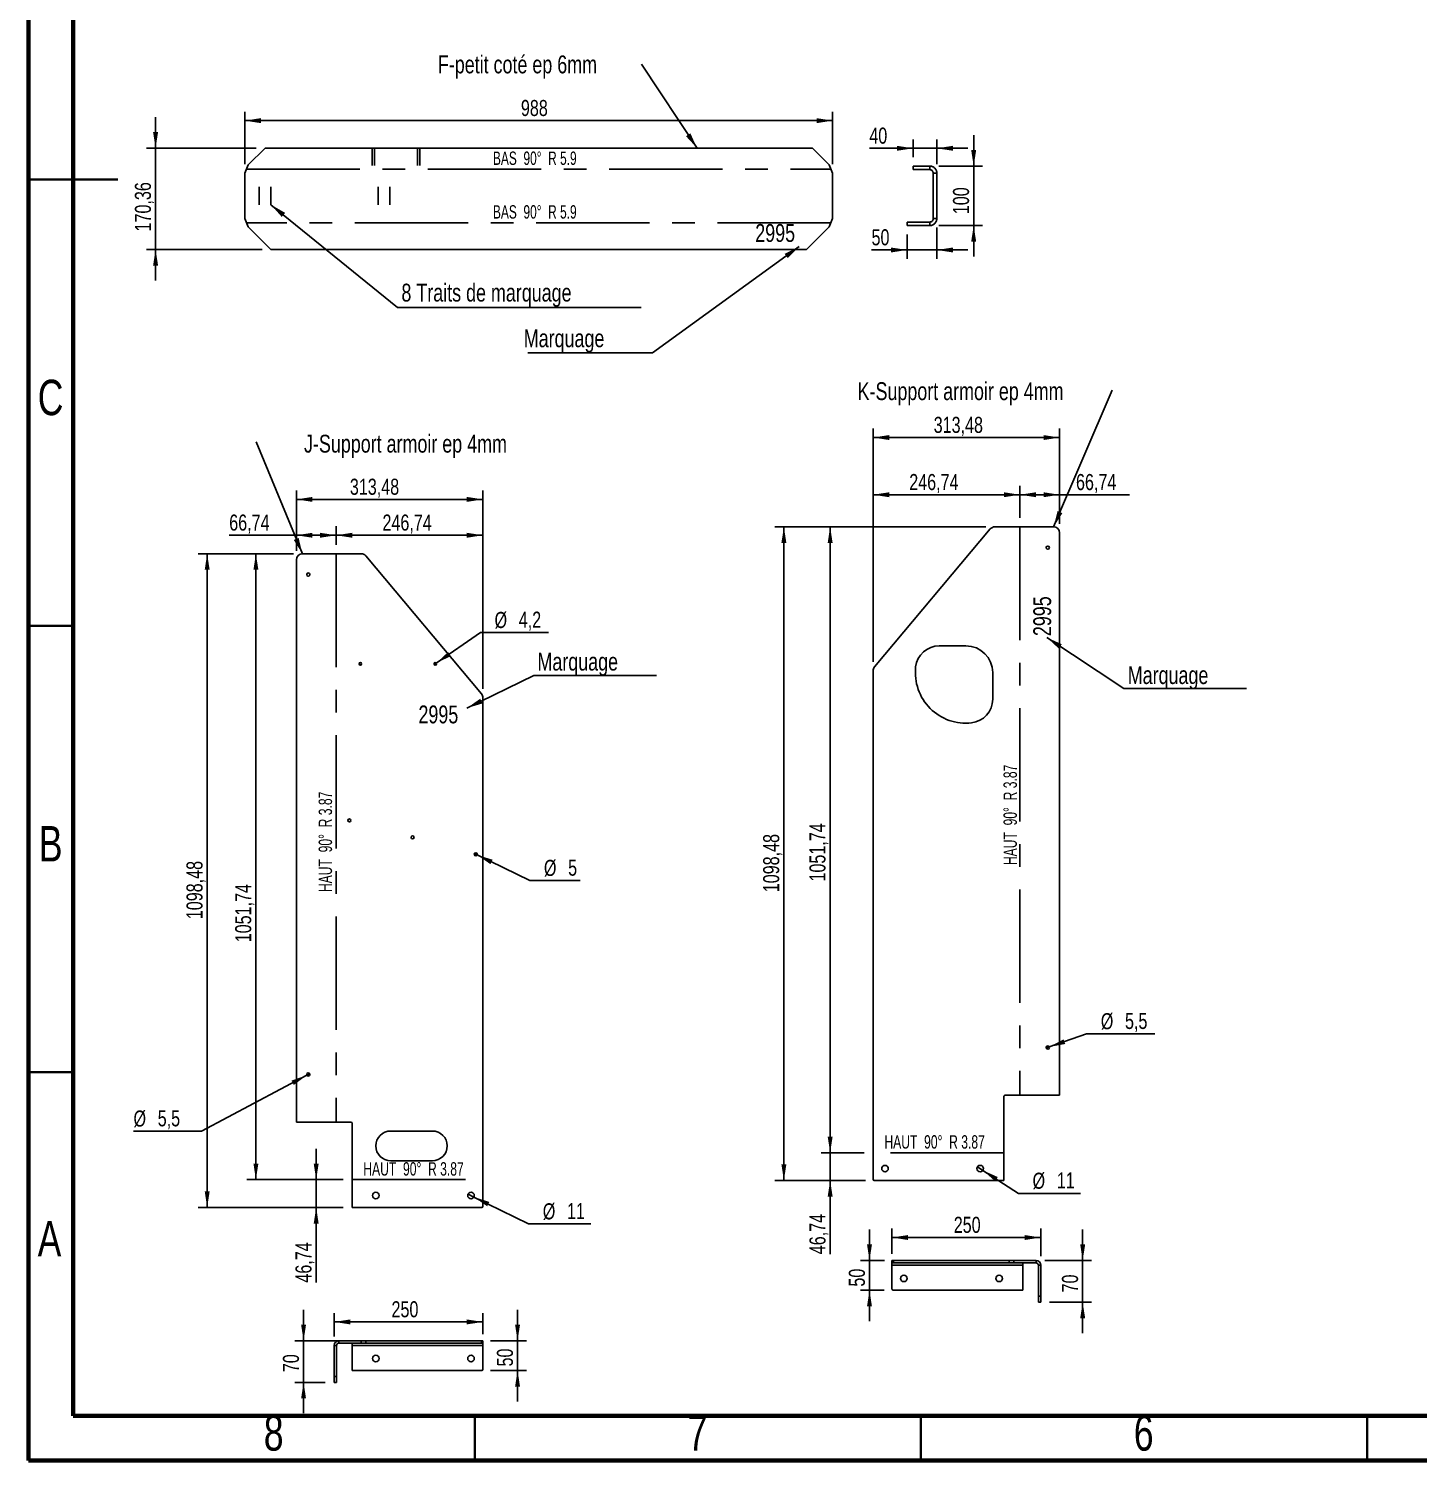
# Model space of a CAD drawing. Header units: millimetres. Extents: x -1698 to 6225, y 75 to 4382.
# Drawn here: x 225 to 2561, y 75 to 2481 of the extents above; entities that cross this region are included whole.
import ezdxf

# ---------------------------------------------------------------- set-up
doc = ezdxf.new("R2010")
doc.units = ezdxf.units.MM
doc.header["$LTSCALE"] = 15
doc.linetypes.add('CENTER', pattern=[10.16, 6.35, -1.27, 1.27, -1.27])
doc.linetypes.add('CENTERX2', pattern=[20.32, 12.7, -2.54, 2.54, -2.54])
doc.layers.add('FORMAT', color=7, linetype='Continuous')
doc.styles.add('SLDTEXTSTYLE0', font='TXT', dxfattribs={"width": 0.75})
doc.styles.add('SLDTEXTSTYLE3', font='TXT', dxfattribs={"width": 0.666667})
doc.styles.add('SLDTEXTSTYLE4', font='TXT', dxfattribs={"width": 0.676471})
doc.dimstyles.new('SLDDIMSTYLE0', dxfattribs={"dimtxt": 27, "dimasz": 27, "dimexe": 0, "dimexo": 0.0625, "dimgap": 6.75, "dimtad": 1, "dimrnd": 1e-09, "dimzin": 12, "dimdsep": 46, "dimtxsty": 'SLDTEXTSTYLE0', "dimsah": 1, "dimcen": 0.09, "dimadec": 0, "dimazin": 3, "dimtfac": 1, "dimtofl": 0, "dimtmove": 0, "dimatfit": 3, "dimfxl": 1, "dimfrac": 2, "dimtolj": 1, "dimtzin": 12, "dimarcsym": 0})
doc.dimstyles.new('SLDDIMSTYLE1', dxfattribs={"dimtxt": 0.18, "dimasz": 27, "dimexe": 0, "dimexo": 0.0625, "dimgap": 0, "dimtad": 0, "dimtih": 1, "dimtoh": 1, "dimdec": 0, "dimrnd": 1e-09, "dimzin": 0, "dimdsep": 46, "dimtxsty": 'Standard', "dimsah": 1, "dimcen": 0.09, "dimadec": 0, "dimazin": 0, "dimtfac": 27, "dimtdec": 0, "dimtofl": 0, "dimtmove": 0, "dimatfit": 3, "dimfxl": 1, "dimfrac": 2, "dimtolj": 1, "dimtzin": 0, "dimarcsym": 0})
doc.dimstyles.new('SLDDIMSTYLE2', dxfattribs={"dimtxt": 27, "dimasz": 27, "dimexe": 0, "dimexo": 0.0625, "dimgap": 6.75, "dimtad": 1, "dimrnd": 1e-09, "dimzin": 12, "dimdsep": 46, "dimtxsty": 'SLDTEXTSTYLE0', "dimsah": 1, "dimcen": 0.09, "dimadec": 0, "dimazin": 3, "dimtfac": 1, "dimtmove": 0, "dimatfit": 0, "dimfxl": 1, "dimfrac": 2, "dimtolj": 1, "dimtzin": 12, "dimarcsym": 0})
doc.dimstyles.new('SLDDIMSTYLE4', dxfattribs={"dimtxt": 27, "dimasz": 27, "dimexe": 0, "dimexo": 0.0625, "dimgap": 6.75, "dimtad": 0, "dimtih": 1, "dimtoh": 1, "dimrnd": 1e-09, "dimzin": 12, "dimdsep": 46, "dimtxsty": 'SLDTEXTSTYLE0', "dimblk1": 'NONE', "dimsah": 1, "dimcen": 0, "dimadec": 0, "dimazin": 3, "dimtfac": 1, "dimtmove": 0, "dimatfit": 3, "dimldrblk": 'NONE', "dimfxl": 1, "dimfrac": 2, "dimtolj": 1, "dimtzin": 12, "dimarcsym": 0})

# ---------------------------------------------------------------- blocks, each defined once
blk = doc.blocks.new('_D_32')
at = {"layer": 'FORMAT', "color": 7}
for p, q in [((588.4, 2253), (588.4, 2341.3)), ((1576.4, 2253), (1576.4, 2341.3)), ((588.4, 2326.3), (1576.4, 2326.3))]:
    blk.add_line(p, q, dxfattribs=at)
for points in [[(588.4, 2326.3), (615.4, 2322.1), (615.4, 2330.5)], [(1576.4, 2326.3), (1549.4, 2330.5), (1549.4, 2322.1)]]:
    blk.add_solid(points, dxfattribs=at)
at = {"layer": 'FORMAT', "color": 7, "insert": (1052.5, 2361.1), "char_height": 27, "attachment_point": 1, "style": 'SLDTEXTSTYLE0'}
blk.add_mtext('988', dxfattribs=at)
blk = doc.blocks.new('_D_33')
at = {"layer": 'FORMAT', "color": 7}
for p, q in [((438.4, 2280.1), (438.4, 2332)), ((607.4, 2280.1), (423.4, 2280.1)), ((438.4, 2280.1), (438.4, 2109.8)), ((617.4, 2109.8), (423.4, 2109.8)), ((438.4, 2109.8), (438.4, 2057.8))]:
    blk.add_line(p, q, dxfattribs=at)
for points in [[(438.4, 2280.1), (442.6, 2307.1), (434.2, 2307.1)], [(438.4, 2109.8), (434.2, 2082.8), (442.6, 2082.8)]]:
    blk.add_solid(points, dxfattribs=at)
at = {"layer": 'FORMAT', "color": 7, "insert": (403.6, 2140.1), "char_height": 27, "attachment_point": 1, "rotation": 90, "style": 'SLDTEXTSTYLE0'}
blk.add_mtext('170,36', dxfattribs=at)
blk = doc.blocks.new('SW_NOTE_0_13')
at = {"layer": 'FORMAT', "color": 0}
blk.add_line((409.3, 0), (0, 0), dxfattribs=at)
at = {"layer": 'FORMAT', "color": 0, "insert": (6.4, 40.2), "char_height": 30, "attachment_point": 1, "style": 'SLDTEXTSTYLE0'}
blk.add_mtext('8 Traits de marquage', dxfattribs=at)
blk = doc.blocks.new('SW_NOTE_0_14')
at = {"layer": 'FORMAT', "color": 0, "insert": (-208.4, 14.5), "char_height": 30, "attachment_point": 2, "style": 'SLDTEXTSTYLE0'}
blk.add_mtext('F-petit coté ep 6mm', dxfattribs=at)
blk = doc.blocks.new('SW_NOTE_0_15')
at = {"layer": 'FORMAT', "color": 0}
blk.add_line((-209.8, 0), (0, 0), dxfattribs=at)
at = {"layer": 'FORMAT', "color": 0, "insert": (-216.5, 39.2), "char_height": 30, "attachment_point": 1, "style": 'SLDTEXTSTYLE0'}
blk.add_mtext('Marquage', dxfattribs=at)
blk = doc.blocks.new('_D_34')
at = {"layer": 'FORMAT', "color": 7}
for p, q in [((1711.7, 2264.9), (1711.7, 2294.8)), ((1751.7, 2253), (1751.7, 2294.8)), ((1711.7, 2279.8), (1638.2, 2279.8)), ((1711.7, 2279.8), (1751.7, 2279.8)), ((1751.7, 2279.8), (1803.6, 2279.8))]:
    blk.add_line(p, q, dxfattribs=at)
for points in [[(1711.7, 2279.8), (1684.7, 2284), (1684.7, 2275.7)], [(1751.7, 2279.8), (1778.7, 2275.7), (1778.7, 2284)]]:
    blk.add_solid(points, dxfattribs=at)
at = {"layer": 'FORMAT', "color": 7, "insert": (1638.2, 2314.6), "char_height": 27, "attachment_point": 1, "style": 'SLDTEXTSTYLE0'}
blk.add_mtext('40', dxfattribs=at)
blk = doc.blocks.new('_D_35')
at = {"layer": 'FORMAT', "color": 7}
for p, q in [((1813.6, 2249.9), (1813.6, 2301.9)), ((1754.8, 2249.9), (1828.6, 2249.9)), ((1813.6, 2249.9), (1813.6, 2149.9)), ((1754.8, 2149.9), (1828.6, 2149.9)), ((1813.6, 2149.9), (1813.6, 2098))]:
    blk.add_line(p, q, dxfattribs=at)
for points in [[(1813.6, 2249.9), (1817.8, 2276.9), (1809.4, 2276.9)], [(1813.6, 2149.9), (1809.4, 2122.9), (1817.8, 2122.9)]]:
    blk.add_solid(points, dxfattribs=at)
at = {"layer": 'FORMAT', "color": 7, "insert": (1778.8, 2169.1), "char_height": 27, "attachment_point": 1, "rotation": 90, "style": 'SLDTEXTSTYLE0'}
blk.add_mtext('100', dxfattribs=at)
blk = doc.blocks.new('_D_36')
at = {"layer": 'FORMAT', "color": 7}
for p, q in [((1751.7, 2146.8), (1751.7, 2094)), ((1701.7, 2134.9), (1701.7, 2094)), ((1701.7, 2109), (1641.9, 2109)), ((1701.7, 2109), (1751.7, 2109)), ((1751.7, 2109), (1803.6, 2109))]:
    blk.add_line(p, q, dxfattribs=at)
for points in [[(1701.7, 2109), (1674.7, 2113.1), (1674.7, 2104.8)], [(1751.7, 2109), (1778.7, 2104.8), (1778.7, 2113.1)]]:
    blk.add_solid(points, dxfattribs=at)
at = {"layer": 'FORMAT', "color": 7, "insert": (1641.9, 2143.8), "char_height": 27, "attachment_point": 1, "style": 'SLDTEXTSTYLE0'}
blk.add_mtext('50', dxfattribs=at)
blk = doc.blocks.new('_D_49')
at = {"layer": 'FORMAT', "color": 7}
for p, q in [((675.1, 1603.5), (675.1, 1644.6)), ((741.9, 1613.5), (741.9, 1644.6)), ((675.1, 1629.6), (562.2, 1629.6)), ((675.1, 1629.6), (741.9, 1629.6))]:
    blk.add_line(p, q, dxfattribs=at)
for points in [[(675.1, 1629.6), (702.1, 1625.4), (702.1, 1633.7)], [(741.9, 1629.6), (714.9, 1633.7), (714.9, 1625.4)]]:
    blk.add_solid(points, dxfattribs=at)
at = {"layer": 'FORMAT', "color": 7, "insert": (562.2, 1664.4), "char_height": 27, "attachment_point": 1, "style": 'SLDTEXTSTYLE0'}
blk.add_mtext('66,74', dxfattribs=at)
blk = doc.blocks.new('_D_50')
at = {"layer": 'FORMAT', "color": 7}
for p, q in [((741.9, 1613.5), (741.9, 1644.6)), ((988.6, 1371.5), (988.6, 1644.6)), ((741.9, 1629.6), (988.6, 1629.6))]:
    blk.add_line(p, q, dxfattribs=at)
for points in [[(741.9, 1629.6), (768.9, 1625.4), (768.9, 1633.7)], [(988.6, 1629.6), (961.6, 1633.7), (961.6, 1625.4)]]:
    blk.add_solid(points, dxfattribs=at)
at = {"layer": 'FORMAT', "color": 7, "insert": (819.8, 1664.4), "char_height": 27, "attachment_point": 1, "style": 'SLDTEXTSTYLE0'}
blk.add_mtext('246,74', dxfattribs=at)
blk = doc.blocks.new('_D_51')
at = {"layer": 'FORMAT', "color": 7}
for p, q in [((675.1, 1603.5), (675.1, 1704.8)), ((675.1, 1689.8), (988.6, 1689.8)), ((988.6, 1371.5), (988.6, 1704.8))]:
    blk.add_line(p, q, dxfattribs=at)
for points in [[(675.1, 1689.8), (702.1, 1685.7), (702.1, 1694)], [(988.6, 1689.8), (961.6, 1694), (961.6, 1685.7)]]:
    blk.add_solid(points, dxfattribs=at)
at = {"layer": 'FORMAT', "color": 7, "insert": (765, 1724.6), "char_height": 27, "attachment_point": 1, "style": 'SLDTEXTSTYLE0'}
blk.add_mtext('313,48', dxfattribs=at)
blk = doc.blocks.new('_D_52')
at = {"layer": 'FORMAT', "color": 7}
for p, q in [((670.1, 1598.5), (592, 1598.5)), ((607, 1598.5), (607, 546.7)), ((753.6, 546.7), (592, 546.7))]:
    blk.add_line(p, q, dxfattribs=at)
for points in [[(607, 1598.5), (602.9, 1571.5), (611.2, 1571.5)], [(607, 546.7), (611.2, 573.7), (602.9, 573.7)]]:
    blk.add_solid(points, dxfattribs=at)
at = {"layer": 'FORMAT', "color": 7, "insert": (572.2, 945.6), "char_height": 27, "attachment_point": 1, "rotation": 90, "style": 'SLDTEXTSTYLE0'}
blk.add_mtext('1051,74', dxfattribs=at)
blk = doc.blocks.new('_D_53')
at = {"layer": 'FORMAT', "color": 7}
for p, q in [((708.4, 546.7), (708.4, 598.6)), ((753.6, 546.7), (693.4, 546.7)), ((708.4, 546.7), (708.4, 500)), ((753.6, 500), (693.4, 500)), ((708.4, 500), (708.4, 373.7))]:
    blk.add_line(p, q, dxfattribs=at)
for points in [[(708.4, 546.7), (712.5, 573.7), (704.2, 573.7)], [(708.4, 500), (704.2, 473), (712.5, 473)]]:
    blk.add_solid(points, dxfattribs=at)
at = {"layer": 'FORMAT', "color": 7, "insert": (673.5, 373.7), "char_height": 27, "attachment_point": 1, "rotation": 90, "style": 'SLDTEXTSTYLE0'}
blk.add_mtext('46,74', dxfattribs=at)
blk = doc.blocks.new('_D_54')
at = {"layer": 'FORMAT', "color": 7}
for p, q in [((670.1, 1598.5), (510.1, 1598.5)), ((525.1, 500), (525.1, 1598.5)), ((753.6, 500), (510.1, 500))]:
    blk.add_line(p, q, dxfattribs=at)
for points in [[(525.1, 1598.5), (521, 1571.5), (529.3, 1571.5)], [(525.1, 500), (529.3, 527), (521, 527)]]:
    blk.add_solid(points, dxfattribs=at)
at = {"layer": 'FORMAT', "color": 7, "insert": (490.3, 984.4), "char_height": 27, "attachment_point": 1, "rotation": 90, "style": 'SLDTEXTSTYLE0'}
blk.add_mtext('1098,48', dxfattribs=at)
blk = doc.blocks.new('_D_55')
at = {"layer": 'FORMAT', "color": 7}
for p, q in [((692.7, 722.2), (515.7, 628)), ((697.6, 724.7), (692.7, 722.2)), ((515.7, 628), (401.3, 628))]:
    blk.add_line(p, q, dxfattribs=at)
blk.add_solid([(692.7, 722.2), (666.9, 713.2), (670.8, 705.8)], dxfattribs=at)
at = {"layer": 'FORMAT', "color": 7, "char_height": 27, "attachment_point": 1, "style": 'SLDTEXTSTYLE0'}
for s, insert in [('%%c', (401.3, 662.9)), ('5,5', (442, 663.3))]:
    blk.add_mtext(s, dxfattribs=dict(at, insert=insert))
blk = doc.blocks.new('_None')
blk = doc.blocks.new('_D_56')
at = {"layer": 'FORMAT', "color": 7}
for p, q in [((963.7, 522.4), (973.5, 517.5)), ((973.5, 517.5), (1065.5, 472.2)), ((1065.5, 472.2), (1169.9, 472.2))]:
    blk.add_line(p, q, dxfattribs=at)
blk.add_solid([(973.5, 517.5), (995.9, 501.9), (999.6, 509.3)], dxfattribs=at)
at = {"layer": 'FORMAT', "color": 7, "char_height": 27, "attachment_point": 1, "style": 'SLDTEXTSTYLE0'}
for s, insert in [('%%c', (1089.3, 507)), ('11', (1130, 507.5))]:
    blk.add_mtext(s, dxfattribs=dict(at, insert=insert))
blk = doc.blocks.new('_D_57')
at = {"layer": 'FORMAT', "color": 7}
for p, q in [((974.4, 1094.6), (978.9, 1092.4)), ((978.9, 1092.4), (1067.4, 1049.3)), ((1067.4, 1049.3), (1151.9, 1049.3))]:
    blk.add_line(p, q, dxfattribs=at)
blk.add_solid([(978.9, 1092.4), (1001.3, 1076.8), (1005, 1084.3)], dxfattribs=at)
at = {"layer": 'FORMAT', "color": 7, "char_height": 27, "attachment_point": 1, "style": 'SLDTEXTSTYLE0'}
for s, insert in [('%%c', (1091.2, 1084.1)), ('5', (1131.9, 1084.5))]:
    blk.add_mtext(s, dxfattribs=dict(at, insert=insert))
blk = doc.blocks.new('_D_58')
at = {"layer": 'FORMAT', "color": 7}
for p, q in [((910.3, 1414.7), (984.4, 1465.9)), ((984.4, 1465.9), (1098.8, 1465.9)), ((906.9, 1412.3), (910.3, 1414.7))]:
    blk.add_line(p, q, dxfattribs=at)
blk.add_solid([(910.3, 1414.7), (934.9, 1426.6), (930.2, 1433.4)], dxfattribs=at)
at = {"layer": 'FORMAT', "color": 7, "char_height": 27, "attachment_point": 1, "style": 'SLDTEXTSTYLE0'}
for s, insert in [('%%c', (1008.2, 1500.7)), ('4,2', (1048.9, 1501.2))]:
    blk.add_mtext(s, dxfattribs=dict(at, insert=insert))
blk = doc.blocks.new('SW_NOTE_0_22')
at = {"layer": 'FORMAT', "color": 0, "insert": (251.2, 11.8), "char_height": 30, "attachment_point": 2, "style": 'SLDTEXTSTYLE0'}
blk.add_mtext('J-Support armoir ep 4mm', dxfattribs=at)
blk = doc.blocks.new('SW_NOTE_0_23')
at = {"layer": 'FORMAT', "color": 0}
blk.add_line((206.2, 0), (0, 0), dxfattribs=at)
at = {"layer": 'FORMAT', "color": 0, "insert": (6.1, 38.5), "char_height": 30, "attachment_point": 1, "style": 'SLDTEXTSTYLE0'}
blk.add_mtext('Marquage', dxfattribs=at)
blk = doc.blocks.new('_D_59')
at = {"layer": 'FORMAT', "color": 7}
for p, q in [((687.2, 276), (687.2, 328)), ((776.6, 276), (672.2, 276)), ((687.2, 276), (687.2, 206)), ((723.6, 206), (672.2, 206)), ((687.2, 206), (687.2, 154.1))]:
    blk.add_line(p, q, dxfattribs=at)
for points in [[(687.2, 276), (691.3, 303), (683, 303)], [(687.2, 206), (683, 179), (691.3, 179)]]:
    blk.add_solid(points, dxfattribs=at)
at = {"layer": 'FORMAT', "color": 7, "insert": (652.4, 223.2), "char_height": 27, "attachment_point": 1, "rotation": 90, "style": 'SLDTEXTSTYLE0'}
blk.add_mtext('70', dxfattribs=at)
blk = doc.blocks.new('_D_60')
at = {"layer": 'FORMAT', "color": 7}
for p, q in [((1046.9, 276), (1046.9, 328)), ((1001.3, 276), (1061.9, 276)), ((1046.9, 276), (1046.9, 226)), ((1001.6, 226), (1061.9, 226)), ((1046.9, 226), (1046.9, 174.1))]:
    blk.add_line(p, q, dxfattribs=at)
for points in [[(1046.9, 276), (1051, 303), (1042.7, 303)], [(1046.9, 226), (1042.7, 199), (1051, 199)]]:
    blk.add_solid(points, dxfattribs=at)
at = {"layer": 'FORMAT', "color": 7, "insert": (1012.1, 232.8), "char_height": 27, "attachment_point": 1, "rotation": 90, "style": 'SLDTEXTSTYLE0'}
blk.add_mtext('50', dxfattribs=at)
blk = doc.blocks.new('_D_61')
at = {"layer": 'FORMAT', "color": 7}
for p, q in [((738.6, 283.2), (738.6, 322.6)), ((988.6, 287), (988.6, 322.6)), ((738.6, 307.6), (988.6, 307.6))]:
    blk.add_line(p, q, dxfattribs=at)
for points in [[(738.6, 307.6), (765.6, 303.5), (765.6, 311.8)], [(988.6, 307.6), (961.6, 311.8), (961.6, 303.5)]]:
    blk.add_solid(points, dxfattribs=at)
at = {"layer": 'FORMAT', "color": 7, "insert": (835, 342.4), "char_height": 27, "attachment_point": 1, "style": 'SLDTEXTSTYLE0'}
blk.add_mtext('250', dxfattribs=at)
blk = doc.blocks.new('_D_62')
at = {"layer": 'FORMAT', "color": 7}
for p, q in [((1644.6, 1416.8), (1644.6, 1712.7)), ((1891.3, 1658.8), (1891.3, 1712.7)), ((1644.6, 1697.7), (1891.3, 1697.7))]:
    blk.add_line(p, q, dxfattribs=at)
for points in [[(1644.6, 1697.7), (1671.6, 1693.5), (1671.6, 1701.8)], [(1891.3, 1697.7), (1864.3, 1701.8), (1864.3, 1693.5)]]:
    blk.add_solid(points, dxfattribs=at)
at = {"layer": 'FORMAT', "color": 7, "insert": (1705.3, 1732.5), "char_height": 27, "attachment_point": 1, "style": 'SLDTEXTSTYLE0'}
blk.add_mtext('246,74', dxfattribs=at)
blk = doc.blocks.new('_D_63')
at = {"layer": 'FORMAT', "color": 7}
for p, q in [((1891.3, 1658.8), (1891.3, 1712.7)), ((1958, 1648.8), (1958, 1712.7)), ((1891.3, 1697.7), (1958, 1697.7)), ((1958, 1697.7), (2075.4, 1697.7))]:
    blk.add_line(p, q, dxfattribs=at)
for points in [[(1891.3, 1697.7), (1918.3, 1693.5), (1918.3, 1701.8)], [(1958, 1697.7), (1931, 1701.8), (1931, 1693.5)]]:
    blk.add_solid(points, dxfattribs=at)
at = {"layer": 'FORMAT', "color": 7, "insert": (1985.6, 1732.5), "char_height": 27, "attachment_point": 1, "style": 'SLDTEXTSTYLE0'}
blk.add_mtext('66,74', dxfattribs=at)
blk = doc.blocks.new('_D_64')
at = {"layer": 'FORMAT', "color": 7}
for p, q in [((1644.6, 1416.8), (1644.6, 1808.8)), ((1958, 1648.8), (1958, 1808.8)), ((1644.6, 1793.8), (1958, 1793.8))]:
    blk.add_line(p, q, dxfattribs=at)
for points in [[(1644.6, 1793.8), (1671.6, 1789.6), (1671.6, 1797.9)], [(1958, 1793.8), (1931, 1797.9), (1931, 1789.6)]]:
    blk.add_solid(points, dxfattribs=at)
at = {"layer": 'FORMAT', "color": 7, "insert": (1746.4, 1828.6), "char_height": 27, "attachment_point": 1, "style": 'SLDTEXTSTYLE0'}
blk.add_mtext('313,48', dxfattribs=at)
blk = doc.blocks.new('_D_65')
at = {"layer": 'FORMAT', "color": 7}
for p, q in [((1834.2, 1643.8), (1557.3, 1643.8)), ((1572.3, 1643.8), (1572.3, 592)), ((1629.6, 592), (1557.3, 592))]:
    blk.add_line(p, q, dxfattribs=at)
for points in [[(1572.3, 1643.8), (1568.2, 1616.8), (1576.5, 1616.8)], [(1572.3, 592), (1576.5, 619), (1568.2, 619)]]:
    blk.add_solid(points, dxfattribs=at)
at = {"layer": 'FORMAT', "color": 7, "insert": (1537.5, 1047.7), "char_height": 27, "attachment_point": 1, "rotation": 90, "style": 'SLDTEXTSTYLE0'}
blk.add_mtext('1051,74', dxfattribs=at)
blk = doc.blocks.new('_D_66')
at = {"layer": 'FORMAT', "color": 7}
for p, q in [((1572.3, 592), (1572.3, 643.9)), ((1629.6, 592), (1557.3, 592)), ((1572.3, 592), (1572.3, 545.3)), ((1631.6, 545.3), (1557.3, 545.3)), ((1572.3, 545.3), (1572.3, 421.4))]:
    blk.add_line(p, q, dxfattribs=at)
for points in [[(1572.3, 592), (1576.5, 619), (1568.2, 619)], [(1572.3, 545.3), (1568.2, 518.3), (1576.5, 518.3)]]:
    blk.add_solid(points, dxfattribs=at)
at = {"layer": 'FORMAT', "color": 7, "insert": (1537.5, 421.4), "char_height": 27, "attachment_point": 1, "rotation": 90, "style": 'SLDTEXTSTYLE0'}
blk.add_mtext('46,74', dxfattribs=at)
blk = doc.blocks.new('_D_67')
at = {"layer": 'FORMAT', "color": 7}
for p, q in [((1834.2, 1643.8), (1479.6, 1643.8)), ((1494.6, 1643.8), (1494.6, 545.3)), ((1631.6, 545.3), (1479.6, 545.3))]:
    blk.add_line(p, q, dxfattribs=at)
for points in [[(1494.6, 1643.8), (1490.4, 1616.8), (1498.7, 1616.8)], [(1494.6, 545.3), (1498.7, 572.3), (1490.4, 572.3)]]:
    blk.add_solid(points, dxfattribs=at)
at = {"layer": 'FORMAT', "color": 7, "insert": (1459.7, 1029.7), "char_height": 27, "attachment_point": 1, "rotation": 90, "style": 'SLDTEXTSTYLE0'}
blk.add_mtext('1098,48', dxfattribs=at)
blk = doc.blocks.new('_D_68')
at = {"layer": 'FORMAT', "color": 7}
for p, q in [((1940.6, 769.7), (2003.5, 791.7)), ((2003.5, 791.7), (2117.9, 791.7)), ((1935.4, 767.8), (1940.6, 769.7))]:
    blk.add_line(p, q, dxfattribs=at)
blk.add_solid([(1940.6, 769.7), (1967.5, 774.7), (1964.7, 782.5)], dxfattribs=at)
at = {"layer": 'FORMAT', "color": 7, "char_height": 27, "attachment_point": 1, "style": 'SLDTEXTSTYLE0'}
for s, insert in [('%%c', (2027.3, 826.5)), ('5,5', (2068, 826.9))]:
    blk.add_mtext(s, dxfattribs=dict(at, insert=insert))
blk = doc.blocks.new('_D_69')
at = {"layer": 'FORMAT', "color": 7}
for p, q in [((1819.9, 568.3), (1829.2, 562.3)), ((1829.2, 562.3), (1888.8, 523.6)), ((1888.8, 523.6), (1993.2, 523.6))]:
    blk.add_line(p, q, dxfattribs=at)
blk.add_solid([(1829.2, 562.3), (1849.6, 544.1), (1854.1, 551.1)], dxfattribs=at)
at = {"layer": 'FORMAT', "color": 7, "char_height": 27, "attachment_point": 1, "style": 'SLDTEXTSTYLE0'}
for s, insert in [('%%c', (1912.6, 558.4)), ('11', (1953.3, 558.9))]:
    blk.add_mtext(s, dxfattribs=dict(at, insert=insert))
blk = doc.blocks.new('SW_NOTE_0_24')
at = {"layer": 'FORMAT', "color": 0, "insert": (-255, 13.5), "char_height": 30, "attachment_point": 2, "style": 'SLDTEXTSTYLE0'}
blk.add_mtext('K-Support armoir ep 4mm', dxfattribs=at)
blk = doc.blocks.new('SW_NOTE_0_25')
at = {"layer": 'FORMAT', "color": 0}
blk.add_line((206.2, 0), (0, 0), dxfattribs=at)
at = {"layer": 'FORMAT', "color": 0, "insert": (6.8, 37.5), "char_height": 30, "attachment_point": 1, "style": 'SLDTEXTSTYLE0'}
blk.add_mtext('Marquage', dxfattribs=at)
blk = doc.blocks.new('_D_70')
at = {"layer": 'FORMAT', "color": 7}
for p, q in [((1676.3, 421.8), (1676.3, 464.5)), ((1926.3, 418), (1926.3, 464.5)), ((1676.3, 449.5), (1926.3, 449.5))]:
    blk.add_line(p, q, dxfattribs=at)
for points in [[(1676.3, 449.5), (1703.3, 445.3), (1703.3, 453.6)], [(1926.3, 449.5), (1899.3, 453.6), (1899.3, 445.3)]]:
    blk.add_solid(points, dxfattribs=at)
at = {"layer": 'FORMAT', "color": 7, "insert": (1780.1, 484.3), "char_height": 27, "attachment_point": 1, "style": 'SLDTEXTSTYLE0'}
blk.add_mtext('250', dxfattribs=at)
blk = doc.blocks.new('_D_71')
at = {"layer": 'FORMAT', "color": 7}
for p, q in [((1996.8, 410.8), (1996.8, 462.8)), ((1933.4, 410.8), (2011.8, 410.8)), ((1996.8, 410.8), (1996.8, 340.8)), ((1941.3, 340.8), (2011.8, 340.8)), ((1996.8, 340.8), (1996.8, 288.9))]:
    blk.add_line(p, q, dxfattribs=at)
for points in [[(1996.8, 410.8), (2001, 437.8), (1992.7, 437.8)], [(1996.8, 340.8), (1992.7, 313.8), (2001, 313.8)]]:
    blk.add_solid(points, dxfattribs=at)
at = {"layer": 'FORMAT', "color": 7, "insert": (1962, 357.2), "char_height": 27, "attachment_point": 1, "rotation": 90, "style": 'SLDTEXTSTYLE0'}
blk.add_mtext('70', dxfattribs=at)
blk = doc.blocks.new('_D_72')
at = {"layer": 'FORMAT', "color": 7}
for p, q in [((1638.5, 410.8), (1638.5, 462.8)), ((1663.6, 410.8), (1623.5, 410.8)), ((1638.5, 410.8), (1638.5, 360.8)), ((1663.3, 360.8), (1623.5, 360.8)), ((1638.5, 360.8), (1638.5, 308.9))]:
    blk.add_line(p, q, dxfattribs=at)
for points in [[(1638.5, 410.8), (1642.6, 437.8), (1634.3, 437.8)], [(1638.5, 360.8), (1634.3, 333.8), (1642.6, 333.8)]]:
    blk.add_solid(points, dxfattribs=at)
at = {"layer": 'FORMAT', "color": 7, "insert": (1603.7, 367), "char_height": 27, "attachment_point": 1, "rotation": 90, "style": 'SLDTEXTSTYLE0'}
blk.add_mtext('50', dxfattribs=at)

msp = doc.modelspace()

# ---------------------------------------------------------------- linework, layer by layer
at = {"color": 7, "linetype": 'Continuous', "lineweight": 70}
for p, q in [((225, 75), (225, 4380)), ((300, 150), (300, 4305)), ((6150, 150), (300, 150)), ((6225, 75), (225, 75))]:
    msp.add_line(p, q, dxfattribs=at)
at = {"color": 7, "linetype": 'Continuous', "lineweight": 25}
for p, q in [((594.2976006, 2252.0216054), (622.3976006, 2280.1216054)), ((622.3976006, 2280.1216054), (1542.3976006, 2280.1216054)), ((1542.3976006, 2280.1216054), (1570.4976006, 2252.0216054)), ((594.2976006, 2252.0216054), (588.3976006, 2238.0415181)), ((588.3976006, 2161.8415181), (588.3976006, 2238.0415181)), ((1576.3976006, 2238.0415181), (1570.4976006, 2252.0216054)), ((1576.3976006, 2238.0415181), (1576.3976006, 2161.8415181)), ((1711.6755987, 2249.9415188), (1711.6755987, 2243.9415178)), ((1739.7756004, 2249.9415188), (1711.6755987, 2249.9415188)), ((1739.7756004, 2243.9415178), (1711.6755987, 2243.9415178)), ((1739.7756004, 2243.9415178), (1739.7756004, 2249.9415188)), ((1745.6756006, 2238.0415186), (1751.6756006, 2238.0415186)), ((1745.6756006, 2161.8415176), (1745.6756006, 2238.0415186)), ((1751.6756006, 2161.8415176), (1751.6756006, 2238.0415186)), ((588.3976006, 2161.8415181), (594.2976006, 2147.8614308)), ((594.2976006, 2147.8614308), (632.3976006, 2109.7614308)), ((1532.3976006, 2109.7614308), (1570.4976006, 2147.8614308)), ((1570.4976006, 2147.8614308), (1576.3976006, 2161.8415181)), ((1701.6756008, 2149.9415173), (1701.6756008, 2155.9415183)), ((1739.7756004, 2155.9415183), (1701.6756008, 2155.9415183)), ((1739.7756004, 2149.9415173), (1701.6756008, 2149.9415173)), ((1739.7756004, 2155.9415183), (1739.7756004, 2149.9415173)), ((1745.6756006, 2161.8415176), (1751.6756006, 2161.8415176)), ((632.3976006, 2109.7614308), (1532.3976006, 2109.7614308)), ((1646.893691, 1408.1910429), (1841.5567676, 1640.1814638)), ((1849.2172121, 1643.7535877), (1948.0347099, 1643.7535877)), ((1958.0347099, 688.7528692), (1958.0347099, 1633.7535877)), ((675.1336379, 643.4565177), (675.1336379, 1588.4572362)), ((783.9511358, 1598.4572362), (685.1336379, 1598.4572362)), ((986.2746568, 1362.8946914), (791.6115802, 1594.8851123)), ((1800.5541355, 1443.7528692), (1755.8327759, 1443.7528692)), ((1644.5541355, 547.2722947), (1644.5541355, 1401.7631668)), ((1845.5541355, 1354.0315096), (1845.5541355, 1398.7528692)), ((988.6142123, 501.9759433), (988.6142123, 1356.4668153)), ((1864.5541355, 686.7528692), (1864.5541355, 545.2722947)), ((1958.0347099, 688.7528692), (1866.5541355, 688.7528692)), ((675.1336379, 643.4565177), (766.6142123, 643.4565177)), ((768.6142123, 641.4565177), (768.6142123, 499.9759433)), ((903.6142123, 628.4565177), (833.6142123, 628.4565177)), ((833.6142123, 578.4565177), (903.6142123, 578.4565177)), ((1646.5541355, 545.2722947), (1864.5541355, 545.2722947)), ((986.6142123, 499.9759433), (768.6142123, 499.9759433)), ((1676.2944233, 406.8349788), (1676.2944233, 410.834979)), ((1676.2944233, 410.834979), (1678.6339801, 410.834979)), ((1678.6339801, 410.834979), (1678.6339801, 406.8349788)), ((1678.6339801, 410.834979), (1873.2970577, 410.834979)), ((1873.2970577, 406.8349788), (1873.2970577, 410.834979)), ((1873.2970577, 410.834979), (1880.9574988, 410.834979)), ((1880.9574988, 410.834979), (1880.9574988, 406.8349788)), ((1880.9574988, 410.834979), (1918.4244197, 410.834979)), ((1918.4244197, 406.8349788), (1918.4244197, 410.834979)), ((1678.6339801, 406.8349788), (1676.2944233, 406.8349788)), ((1676.2944233, 406.8349788), (1676.2944233, 402.9649791)), ((1676.2944233, 402.9649791), (1896.2944221, 402.9649791)), ((1676.2944233, 402.9649791), (1676.2944233, 362.8349786)), ((1678.6339801, 406.8349788), (1873.2970577, 406.8349788)), ((1880.9574988, 406.8349788), (1873.2970577, 406.8349788)), ((1880.9574988, 406.8349788), (1918.4244197, 406.8349788)), ((1896.2944221, 402.9649791), (1896.2944221, 406.8349788)), ((1896.2944221, 360.8349782), (1896.2944221, 402.9649791)), ((1922.2944301, 402.9649791), (1926.2944233, 402.9649791)), ((1922.2944301, 350.8349803), (1922.2944301, 402.9649791)), ((1926.2944233, 350.8349803), (1926.2944233, 402.9649791)), ((1678.2944199, 360.8349782), (1896.2944221, 360.8349782)), ((1922.2944301, 350.8349803), (1926.2944233, 350.8349803)), ((1922.2944301, 340.8349787), (1922.2944301, 350.8349803)), ((1926.2944233, 340.8349787), (1922.2944301, 340.8349787)), ((1926.2944233, 350.8349803), (1926.2944233, 340.8349787)), ((742.6142049, 268.1644539), (738.6142117, 268.1644539)), ((738.6142117, 216.034452), (738.6142117, 268.1644539)), ((742.6142049, 216.034452), (742.6142049, 268.1644539)), ((746.4842153, 272.0344538), (746.4842153, 276.034454)), ((783.9511362, 276.034454), (746.4842153, 276.034454)), ((783.9511362, 272.0344538), (746.4842153, 272.0344538)), ((768.6142129, 272.0344538), (768.6142129, 268.1644539)), ((768.6142129, 268.1644539), (988.6142117, 268.1644539)), ((768.6142129, 226.0344537), (768.6142129, 268.1644539)), ((783.9511362, 272.0344538), (783.9511362, 276.034454)), ((783.9511362, 276.034454), (791.6115773, 276.034454)), ((791.6115773, 272.0344538), (783.9511362, 272.0344538)), ((791.6115773, 276.034454), (791.6115773, 272.0344538)), ((986.2746549, 276.034454), (791.6115773, 276.034454)), ((986.2746549, 272.0344538), (791.6115773, 272.0344538)), ((986.2746549, 272.0344538), (986.2746549, 276.034454)), ((986.2746549, 276.034454), (988.6142117, 276.034454)), ((988.6142117, 272.0344538), (986.2746549, 272.0344538)), ((988.6142117, 276.034454), (988.6142117, 272.0344538)), ((988.6142117, 268.1644539), (988.6142117, 272.0344538)), ((988.6142117, 268.1644539), (988.6142117, 228.034454)), ((986.6142151, 226.0344537), (768.6142129, 226.0344537)), ((738.6142117, 216.034452), (742.6142049, 216.034452)), ((738.6142117, 206.0344541), (738.6142117, 216.034452)), ((742.6142049, 206.0344541), (738.6142117, 206.0344541)), ((742.6142049, 216.034452), (742.6142049, 206.0344541))]:
    msp.add_line(p, q, dxfattribs=at)
at = {"color": 7, "linetype": 'CENTERX2'}
for p, q in [((591.3476006, 2245.0315617), (1573.4476006, 2245.0315617)), ((1573.4476006, 2154.8514744), (591.3476006, 2154.8514744)), ((1891.2944227, 1643.7535877), (1891.2944227, 688.7528692)), ((741.8739251, 1598.4572362), (741.8739251, 643.4565177)), ((1864.5541355, 592.0125819), (1644.5541355, 592.0125819)), ((768.6142123, 546.7162305), (988.6142123, 546.7162305))]:
    msp.add_line(p, q, dxfattribs=at)
at = {"color": 7, "linetype": 'Continuous', "lineweight": 35}
for p, q in [((224.985, 2227.5), (375.015, 2227.5)), ((300, 2227.5), (225, 2227.5)), ((300, 1477.5), (225, 1477.5)), ((300, 727.5), (225, 727.5)), ((975, 150), (975, 75)), ((1725, 150), (1725, 75)), ((2475, 150), (2475, 75))]:
    msp.add_line(p, q, dxfattribs=at)
at = {"color": 7, "linetype": 'Continuous', "lineweight": 25}
for centre, radius in [((1938.0347099, 1608.7535877), 2.75), ((695.1336379, 1563.4572362), 2.75), ((782.6142123, 1413.4565177), 2.1), ((908.6142123, 1413.4565177), 2.1), ((764.1105306, 1150.3967076), 2.5), ((870.3623714, 1121.9266127), 2.5), ((976.6142123, 1093.4565177), 2.5), ((1938.0347099, 768.7535877), 2.75), ((695.1336379, 723.4572362), 2.75), ((1664.5541355, 565.2722947), 5.5), ((1824.5541355, 565.2722947), 5.5), ((808.6142123, 519.9759433), 5.5), ((968.6142123, 519.9759433), 5.5), ((1696.2944227, 380.834979), 5.5), ((1856.2944227, 380.834979), 5.5), ((808.6142123, 246.0344538), 5.5), ((968.6142123, 246.0344538), 5.5)]:
    msp.add_circle(centre, radius, dxfattribs=at)
for centre, radius, start, end in [((1849.2172121, 1633.7535877), 10, 90, 140), ((1948.0347099, 1633.7535877), 10, 0, 90), ((685.1336379, 1588.4572362), 10, 90, 180), ((783.9511358, 1588.4572362), 10, 40, 90), ((1755.8327759, 1403.7528692), 40, 90, 173.6206297916), ((1800.5541355, 1398.7528692), 45, 0, 90), ((1654.5541355, 1401.7631668), 10, 140, 180), ((1800.5541355, 1398.7528692), 85, 173.6206297916, 276.3793702084), ((978.6142123, 1356.4668153), 10, 0, 40), ((1805.5541355, 1354.0315096), 40, 276.3793702084, 0), ((1866.5541355, 686.7528692), 2, 90, 180), ((766.6142123, 641.4565177), 2, 0, 90), ((833.6142123, 603.4565177), 25, 90, 270), ((903.6142123, 603.4565177), 25, 270, 90), ((1646.5541355, 547.2722947), 2, 180, 270), ((986.6142123, 501.9759433), 2, 270, 0), ((1918.4244227, 402.964979), 7.87, 0, 90), ((1918.4244227, 402.964979), 3.87, 0, 90), ((1678.2944227, 362.834979), 2, 180, 270), ((746.4842123, 268.1644538), 7.87, 90, 180), ((746.4842123, 268.1644538), 3.87, 90, 180), ((986.6142123, 228.0344538), 2, 270, 0)]:
    msp.add_arc(centre, radius, start, end, dxfattribs=at)
for points, knots in [([(1751.6756006, 2238.0415186), (1751.6389015, 2238.7431129), (1751.5655031, 2240.1463031), (1750.9934711, 2242.1868931), (1750.0909599, 2244.0953933), (1748.8657982, 2245.8191107), (1747.3527248, 2247.2943195), (1745.6074949, 2248.4884522), (1743.676516, 2249.3430122), (1741.7093805, 2249.8543977), (1740.3916596, 2249.913764), (1739.7756004, 2249.9415188)], [0, 0, 0, 0, 0.1126225765, 0.2252453999, 0.3378878467, 0.4505300233, 0.5631725611, 0.6758147821, 0.7884572326, 0.9010997842, 1, 1, 1, 1]), ([(1745.6756006, 2238.0415186), (1745.5687699, 2238.8904568), (1745.3626303, 2240.5285614), (1743.8458984, 2242.5097373), (1741.8957304, 2243.7305772), (1740.4420852, 2243.8752065), (1739.7756004, 2243.9415178)], [0, 0, 0, 0, 0.2742804414, 0.5292493967, 0.7841645552, 1, 1, 1, 1]), ([(1739.7756004, 2155.9415183), (1740.6245387, 2156.0483476), (1742.2626385, 2156.2544838), (1744.2438192, 2157.7712231), (1745.4646582, 2159.7213789), (1745.6092888, 2161.1750317), (1745.6756006, 2161.8415176)], [0, 0, 0, 0, 0.2742820741, 0.5292509195, 0.7841660349, 1, 1, 1, 1]), ([(1739.7756004, 2149.9415173), (1740.4771942, 2149.9782161), (1741.8803808, 2150.0516136), (1743.9209694, 2150.6236458), (1745.8294862, 2151.5261643), (1747.5531884, 2152.7513152), (1749.0284027, 2154.2643941), (1750.2225345, 2156.0096232), (1751.0770935, 2157.9406035), (1751.5884788, 2159.9077322), (1751.6478456, 2161.2254578), (1751.6756006, 2161.8415176)], [0, 0, 0, 0, 0.1126230214, 0.2252458729, 0.337887941, 0.4505304801, 0.5631730377, 0.6758153232, 0.7884576875, 0.901100266, 1, 1, 1, 1])]:
    msp.add_open_spline(points, degree=3, knots=knots, dxfattribs=at)
at = {"layer": 'FORMAT', "color": 1, "linetype": 'CENTER'}
for p, q in [((802.3976006, 2250.8669933), (802.3976006, 2280.1216054)), ((806.3976006, 2280.1216054), (806.3976006, 2250.8669933)), ((878.3976006, 2280.1216054), (878.3976006, 2250.8669933)), ((882.3976006, 2250.8669933), (882.3976006, 2280.1216054)), ((612.3976006, 2184.9415181), (612.3976006, 2214.9415181)), ((632.3976006, 2214.9415181), (632.3976006, 2184.9415181)), ((812.3976006, 2214.9415181), (812.3976006, 2184.9415181)), ((832.3976006, 2184.9415181), (832.3976006, 2214.9415181))]:
    msp.add_line(p, q, dxfattribs=at)

# ---------------------------------------------------------------- block references
at = {"layer": 'FORMAT', "color": 7}
for name, p in [('SW_NOTE_0_14', (1255.0961538, 2421.2740385)), ('SW_NOTE_0_24', (2046.5625, 1873.1971154)), ('SW_NOTE_0_22', (607.2836538, 1786.6586538))]:
    msp.add_blockref(name, p, dxfattribs=at)
at = {"layer": 'FORMAT', "color": 1}
for name, p in [('SW_NOTE_0_13', (845.2644231, 2012.0913458)), ('SW_NOTE_0_15', (1273.7932698, 1936.3701919)), ('SW_NOTE_0_23', (1074.2307692, 1393.7019227)), ('SW_NOTE_0_25', (2065.8173077, 1372.0673073))]:
    msp.add_blockref(name, p, dxfattribs=at)

# ---------------------------------------------------------------- texts
at = {"color": 7, "linetype": 'Continuous', "lineweight": 0, "attachment_point": 2}
for s, insert, char_height, style in [('BAS  90°  R 5.9', (1075.8585342, 2274.3961636), 22.5, 'SLDTEXTSTYLE3'), ('BAS  90°  R 5.9', (1075.8585342, 2184.2160763), 22.5, 'SLDTEXTSTYLE3'), ('C', (261.8798835, 1890.9023114), 59.53125, 'SLDTEXTSTYLE0'), ('B', (262.0590274, 1140.9023114), 59.53125, 'SLDTEXTSTYLE0'), ('HAUT  90°  R 3.87', (1747.9447613, 621.3771839), 22.5, 'SLDTEXTSTYLE4'), ('HAUT  90°  R 3.87', (872.0048382, 576.0808324), 22.5, 'SLDTEXTSTYLE4'), ('A', (260.0953221, 477.1523114), 59.53125, 'SLDTEXTSTYLE0'), ('8', (636.9005542, 150.9023114), 59.53125, 'SLDTEXTSTYLE0'), ('7', (1349.4005542, 150.9023114), 59.53125, 'SLDTEXTSTYLE0'), ('6', (2099.4005542, 150.9023114), 59.53125, 'SLDTEXTSTYLE0')]:
    msp.add_mtext(s, dxfattribs=dict(at, insert=insert, char_height=char_height, style=style))
at = {"color": 7, "linetype": 'Continuous', "lineweight": 0, "char_height": 22.5, "attachment_point": 2, "rotation": 90, "style": 'SLDTEXTSTYLE4'}
for insert in [(1863.7327054, 1159.6438543), (712.5093232, 1114.3475028)]:
    msp.add_mtext('HAUT  90°  R 3.87', dxfattribs=dict(at, insert=insert))
at = {"layer": 'FORMAT', "color": 1, "char_height": 30, "attachment_point": 1, "style": 'SLDTEXTSTYLE0'}
for insert in [(1446.4207077, 2152.5303139), (880.2950553, 1343.4869137)]:
    msp.add_mtext('2995', dxfattribs=dict(at, insert=insert))
at = {"layer": 'FORMAT', "color": 1, "insert": (1913.7908999, 1460.0543335), "char_height": 30, "attachment_point": 1, "rotation": 90, "style": 'SLDTEXTSTYLE0'}
msp.add_mtext('2995', dxfattribs=at)

# ---------------------------------------------------------------- dimensions: what is measured, and where the dimension line sits
at = {"layer": 'FORMAT', "color": 7}
for base, p1, p2, dimstyle, picture, middle in [((1576.3976006, 2326.2985581), (588.3976006, 2238.0415181), (1576.3976006, 2238.0415181), 'SLDDIMSTYLE0', '_D_32', (1082.3976006, 2326.2985581)), ((1751.6756006, 2279.8219455), (1711.6756006, 2249.9415181), (1751.6756006, 2238.0415181), 'SLDDIMSTYLE2', '_D_34', (1658.164864, 2279.8219455)), ((1751.6756006, 2108.9652489), (1701.6756006, 2149.9415181), (1751.6756006, 2161.8415181), 'SLDDIMSTYLE2', '_D_36', (1661.8657311, 2108.9652489)), ((1958.0347099, 1793.7535877), (1644.5541355, 1401.7631668), (1958.0347099, 1633.7535877), 'SLDDIMSTYLE0', '_D_64', (1801.2944227, 1793.7535877)), ((1891.2944227, 1697.6680713), (1644.5541355, 1401.7631668), (1891.2944227, 1643.7535877), 'SLDDIMSTYLE2', '_D_62', (1760.1855878, 1697.6680713)), ((1958.0347099, 1697.6680713), (1891.2944227, 1643.7535877), (1958.0347099, 1633.7535877), 'SLDDIMSTYLE0', '_D_63', (2030.5329619, 1697.6680713)), ((988.6142123, 1689.8253224), (675.1336379, 1588.4572362), (988.6142123, 1356.4668153), 'SLDDIMSTYLE0', '_D_51', (819.8335555, 1689.8253224)), ((741.8739251, 1629.5609966), (675.1336379, 1588.4572362), (741.8739251, 1598.4572362), 'SLDDIMSTYLE0', '_D_49', (607.0489499, 1629.5609966)), ((988.6142123, 1629.5609966), (741.8739251, 1598.4572362), (988.6142123, 1356.4668153), 'SLDDIMSTYLE2', '_D_50', (874.6574285, 1629.5609966)), ((1926.2944227, 449.4657116), (1676.2944227, 406.834979), (1926.2944227, 402.964979), 'SLDDIMSTYLE0', '_D_70', (1810.0468281, 449.4657116)), ((988.6142123, 307.614439), (738.6142123, 268.1644538), (988.6142123, 272.0344538), 'SLDDIMSTYLE0', '_D_61', (864.9547455, 307.614439))]:
    dim = msp.add_linear_dim(base=base, p1=p1, p2=p2, dimstyle=dimstyle, dxfattribs=at)
    dim.commit()
    dim.dimension.update_dxf_attribs({"geometry": picture, "text_midpoint": middle, "dimtype": 160})
for base, p1, p2, dimstyle, picture, middle in [((438.3976006, 2109.7614308), (622.3976006, 2280.1216054), (632.3976006, 2109.7614308), 'SLDDIMSTYLE2', '_D_33', (438.3976006, 2194.9415181)), ((1813.6012811, 2149.9415181), (1739.7756006, 2249.9415181), (1739.7756006, 2149.9415181), 'SLDDIMSTYLE2', '_D_35', (1813.6012811, 2199.0196811)), ((1494.5541355, 545.2722947), (1849.2172121, 1643.7535877), (1646.5541355, 545.2722947), 'SLDDIMSTYLE0', '_D_67', (1494.5541355, 1094.5129412)), ((1572.3398191, 592.0125819), (1849.2172121, 1643.7535877), (1644.5541355, 592.0125819), 'SLDDIMSTYLE0', '_D_65', (1572.3398191, 1112.5643722)), ((525.1336379, 1598.4572362), (768.6142123, 499.9759433), (685.1336379, 1598.4572362), 'SLDDIMSTYLE0', '_D_54', (525.1336379, 1049.2165897)), ((607.0489499, 546.7162305), (685.1336379, 1598.4572362), (768.6142123, 546.7162305), 'SLDDIMSTYLE0', '_D_52', (607.0489499, 1010.4860256)), ((1572.3398191, 545.2722947), (1644.5541355, 592.0125819), (1646.5541355, 545.2722947), 'SLDDIMSTYLE2', '_D_66', (1572.3398191, 466.3215752)), ((708.3504063, 499.9759433), (768.6142123, 546.7162305), (768.6142123, 499.9759433), 'SLDDIMSTYLE2', '_D_53', (708.3504063, 418.5413993)), ((1638.4582187, 360.834979), (1678.6339783, 410.834979), (1678.2944227, 360.834979), 'SLDDIMSTYLE2', '_D_72', (1638.4582187, 386.9021628)), ((1996.8105289, 340.834979), (1918.4244227, 410.834979), (1926.2944227, 340.834979), 'SLDDIMSTYLE2', '_D_71', (1996.8105289, 377.13878)), ((687.1590831, 206.0344538), (791.6115802, 276.0344538), (738.6142123, 206.0344538), 'SLDDIMSTYLE2', '_D_59', (687.1590831, 243.1692246)), ((1046.8639322, 226.0344538), (986.2746568, 276.0344538), (986.6142123, 226.0344538), 'SLDDIMSTYLE2', '_D_60', (1046.8639322, 252.767448))]:
    dim = msp.add_linear_dim(base=base, p1=p1, p2=p2, angle=90, dimstyle=dimstyle, dxfattribs=at)
    dim.commit()
    dim.dimension.update_dxf_attribs({"geometry": picture, "text_midpoint": middle, "dimtype": 160})
for p1, p2, picture, middle in [((906.8880436, 1412.2605488), (910.340381, 1414.6524866), '_D_58', (1053.4798446, 1490.8999628)), ((974.3665921, 1094.5511424), (978.8618326, 1092.3618929), '_D_57', (1121.5275761, 1074.2082791)), ((1935.439568, 767.8437863), (1940.6298518, 769.663389), '_D_68', (2072.5709665, 816.6469969)), ((697.5617944, 724.7481877), (692.7054814, 722.1662847), '_D_55', (446.5716985, 653.0060662)), ((1819.9380598, 568.2625865), (1829.1702112, 562.2820029), '_D_69', (1952.9395279, 548.598869)), ((963.6805726, 522.4068276), (973.5478521, 517.5450589), '_D_56', (1129.616891, 497.1976027))]:
    dim = msp.add_diameter_dim_2p(p1=p1, p2=p2, dimstyle='SLDDIMSTYLE4', dxfattribs=at)
    dim.commit()
    dim.dimension.update_dxf_attribs({"geometry": picture, "text_midpoint": middle, "dimtype": 163})

# ---------------------------------------------------------------- leaders
for points in [[(1348.6237294, 2280.1216054), (1255.0961538, 2421.2740385)], [(1948.0347099, 1643.7535877), (2046.5625, 1873.1971154)], [(685.1336379, 1598.4572362), (607.2836538, 1786.6586538)]]:
    msp.add_leader(points, dimstyle='SLDDIMSTYLE1', dxfattribs=at)
at = {"layer": 'FORMAT', "color": 1}
for points in [[(632.3976006, 2184.9415181), (845.2644231, 2012.0913458)], [(1520.272127, 2114.7776702), (1273.7932698, 1936.3701919)], [(1936.6682914, 1457.7340673), (2065.8173077, 1372.0673073)], [(961.7285154, 1339.1367421), (1074.2307692, 1393.7019227)]]:
    msp.add_leader(points, dimstyle='SLDDIMSTYLE1', dxfattribs=at)

doc.saveas('drawing.dxf')
